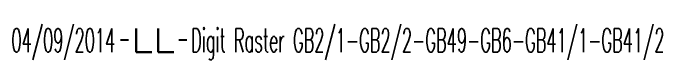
# Model space of a CAD drawing. Header units: millimetres. Extents: x 133011 to 134000, y 141997 to 143001.
# Drawn here: x 133010.75 to 133051.8, y 142759.5 to 142761.79 of the extents above; entities that cross this region are included whole.
import ezdxf
from ezdxf.enums import TextEntityAlignment as Align

# ---------------------------------------------------------------- set-up
doc = ezdxf.new("R2010")
doc.units = ezdxf.units.MM
doc.layers.get('0').update_dxf_attribs({"linetype": 'CONTINUOUS'})
doc.layers.add('L_910', color=7, linetype='CONTINUOUS')
doc.styles.get("Standard").update_dxf_attribs({"font": 'romans.shx', "width": 0.85})

# ---------------------------------------------------------------- blocks, each defined once
blk = doc.blocks.new('GIS_MODF')
at = {"color": 0, "linetype": 'Continuous', "flags": 128}
for points in [[(-2.176, -0.014), (-1.676, -0.014)], [(1.519, -0.014), (2.019, -0.014)]]:
    blk.add_lwpolyline(points, dxfattribs=at)
at = {"color": 0, "linetype": 'Continuous', "width": 0.5}
blk.add_attdef('DATE', text='', height=1.5, dxfattribs=at).set_placement((-2.502, -0.798), align=Align.RIGHT)
at = {"color": 0, "linetype": 'Continuous', "width": 1.771291}
blk.add_attdef('USER', text='', height=1.5, dxfattribs=at).set_placement((-1.507, -0.798), (1.276, -0.798), align=Align.FIT)
at = {"color": 0, "linetype": 'Continuous', "width": 0.5}
blk.add_attdef('DESC', (2.289, -0.798), '', height=1.5, dxfattribs=at)

msp = doc.modelspace()

# ---------------------------------------------------------------- block references
at = {"layer": 'L_910'}
ref = msp.add_blockref('GIS_MODF', (133019.716, 142760.798), dxfattribs=at)
ref.add_attrib('DATE', '04/09/2014', dxfattribs={"layer": '0', "color": 0, "linetype": 'Continuous', "height": 1.5, "width": 0.5}).set_placement((133017.214, 142760), align=Align.RIGHT)
ref.add_attrib('USER', 'LL', dxfattribs={"layer": '0', "color": 0, "linetype": 'Continuous', "height": 1.5, "width": 1.180861}).set_placement((133018.209, 142760), (133020.993, 142760), align=Align.FIT)
ref.add_attrib('DESC', 'Digit Raster GB2/1-GB2/2-GB49-GB6-GB41/1-GB41/2', (133022.005, 142760), dxfattribs={"layer": '0', "color": 0, "linetype": 'Continuous', "height": 1.5, "width": 0.5})

doc.saveas('drawing.dxf')
